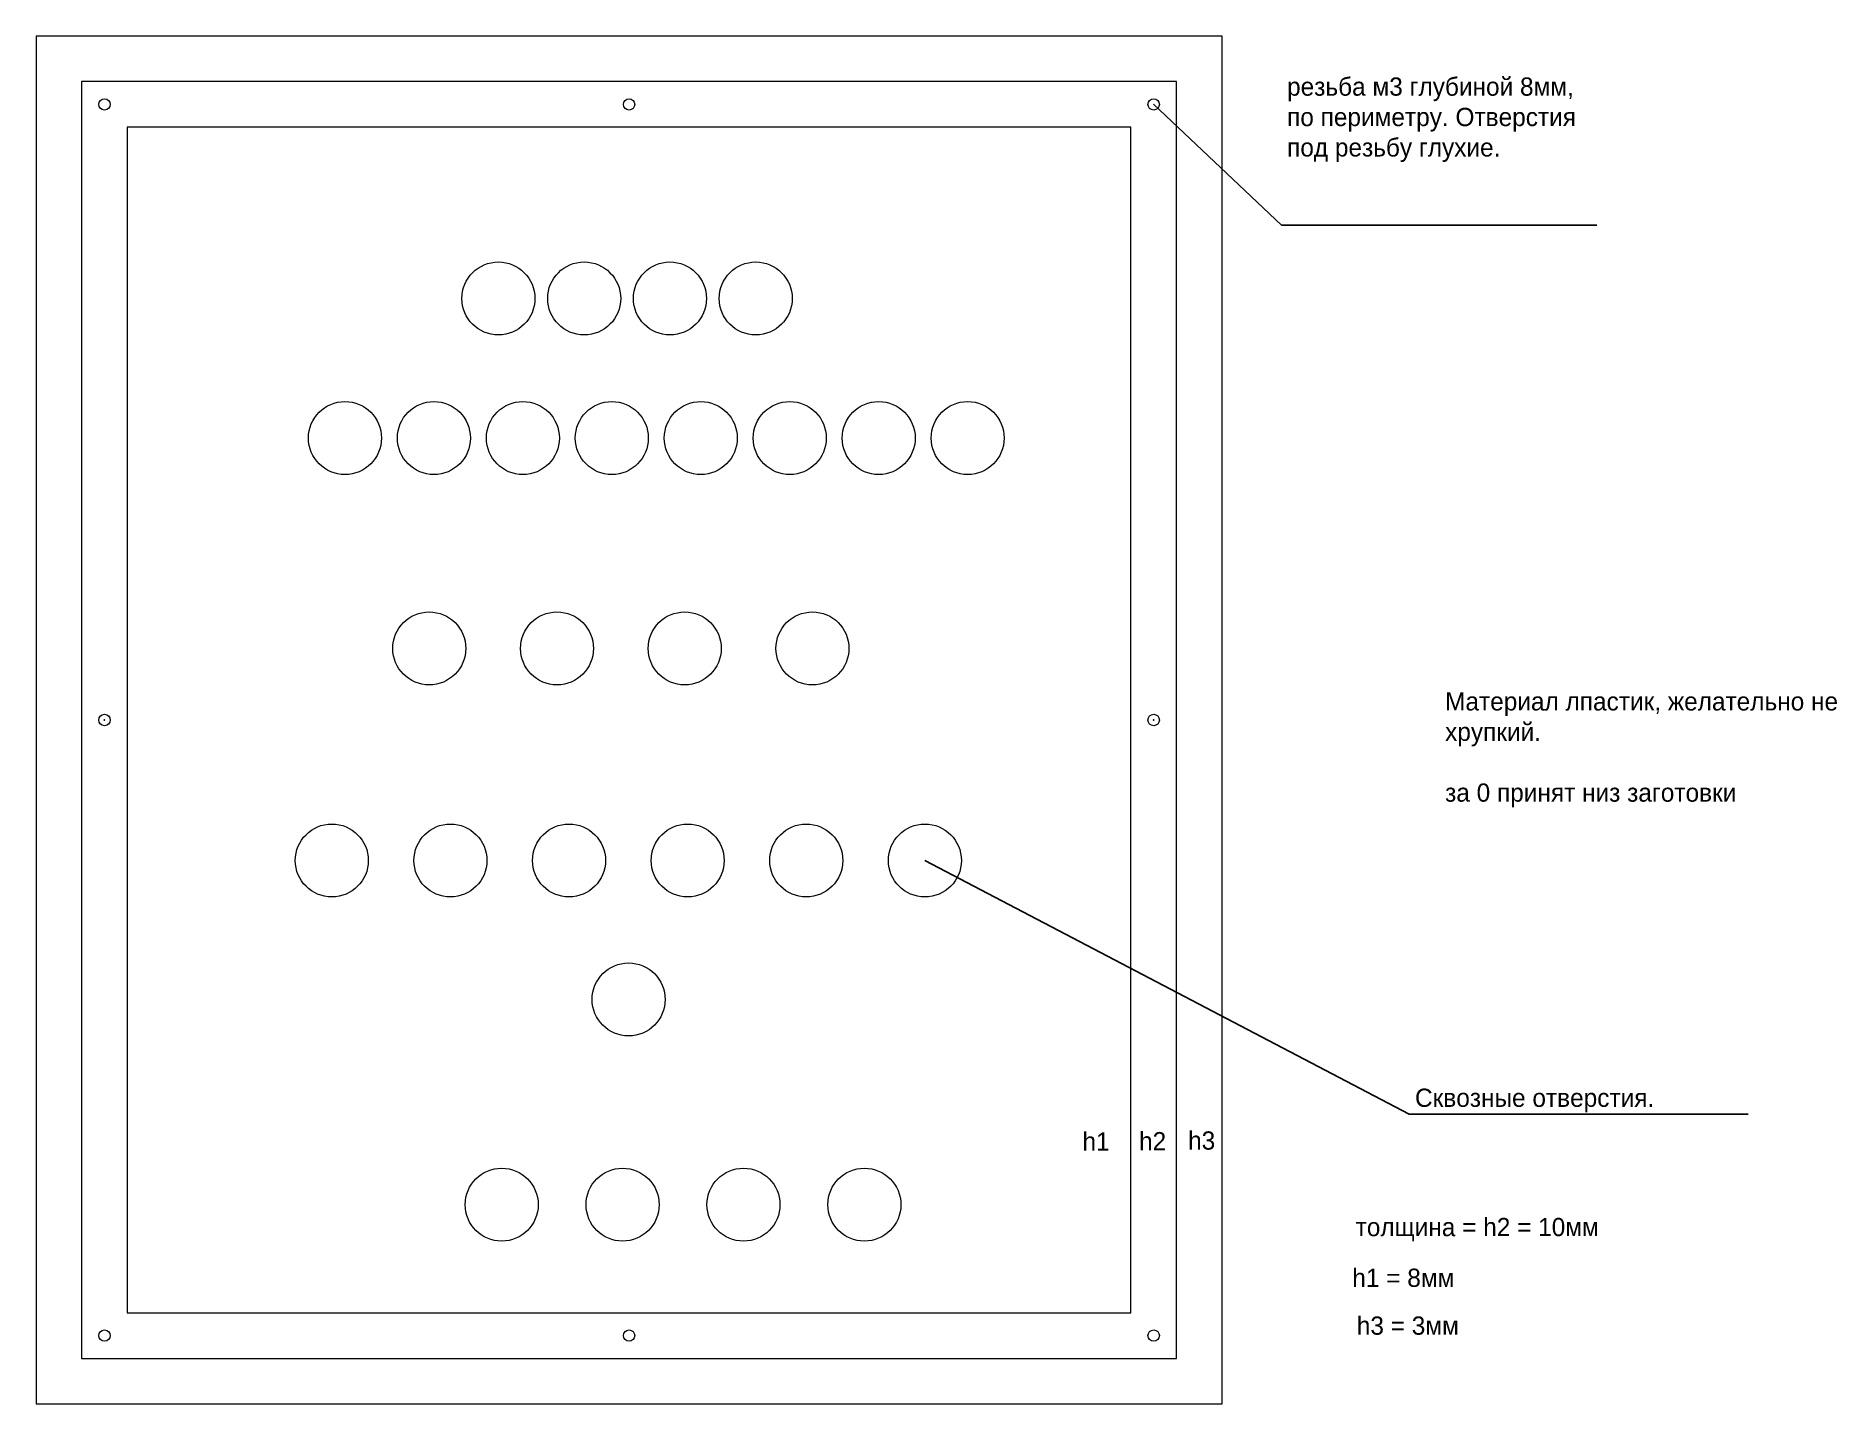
# Model space of a CAD drawing. Header units: millimetres. Extents: x -130 to 265, y -150 to 150.
import ezdxf

# ---------------------------------------------------------------- set-up
doc = ezdxf.new("R2010")
doc.units = ezdxf.units.MM
doc.header["$PDSIZE"] = -1

msp = doc.modelspace()

# ---------------------------------------------------------------- linework, layer by layer
at = {"color": 7, "linetype": 'Continuous', "lineweight": 15}
for p, q in [((-130, 150), (-130, -150)), ((130, 150), (-130, 150)), ((130, -150), (130, 150)), ((-120, 140), (-120, -140)), ((120, 140), (-120, 140)), ((120, -140), (120, 140)), ((110, 130), (-110, 130)), ((-110, 130), (-110, -130)), ((110, -130), (110, 130)), ((-110, -130), (110, -130)), ((-120, -140), (120, -140)), ((-130, -150), (130, -150))]:
    msp.add_line(p, q, dxfattribs=at)
for p, q in [((114.97, 135.03), (143.02, 108.52)), ((143.02, 108.52), (212.17, 108.52)), ((64.84, -30.81), (171.03, -86.45)), ((171.03, -86.45), (245.31, -86.45))]:
    msp.add_line(p, q)
for centre, radius in [((-115, 135), 1.25), ((0, 135), 1.25), ((115, 135), 1.25), ((-28.64, 92.44), 8), ((-9.84, 92.44), 8), ((8.96, 92.44), 8), ((27.76, 92.44), 8), ((-62.28, 61.83), 8), ((-42.78, 61.83), 8), ((-23.28, 61.83), 8), ((-3.78, 61.83), 8), ((15.72, 61.83), 8), ((35.22, 61.83), 8), ((54.72, 61.83), 8), ((74.22, 61.83), 8), ((-43.8, 15.7), 8), ((-15.8, 15.7), 8), ((12.2, 15.7), 8), ((40.2, 15.7), 8), ((-115, 0), 1.25), ((115, 0), 1.25), ((-65.16, -30.81), 8), ((-39.16, -30.81), 8), ((-13.16, -30.81), 8), ((12.84, -30.81), 8), ((38.84, -30.81), 8), ((64.84, -30.81), 8), ((-0.1, -61.28), 8), ((-27.92, -106.28), 8), ((-1.42, -106.28), 8), ((25.08, -106.28), 8), ((51.58, -106.28), 8), ((-115, -135), 1.25), ((0, -135), 1.25), ((115, -135), 1.25)]:
    msp.add_circle(centre, radius, dxfattribs=at)
at = {"color": 7, "linetype": 'Continuous'}
for p in [(-115, 0), (115, 0)]:
    msp.add_point(p, dxfattribs=at)

# ---------------------------------------------------------------- texts
at = {"char_height": 4, "attachment_point": 1}
for s, width, insert in [('резьба м3 глубиной 8мм, по периметру. Отверстия под резьбу глухие.', 67.1779, (144.24, 140.91)), ('Материал лпастик, желательно не хрупкий.\\P\\Pза 0 принят низ заготовки', 99.6159, (178.88, 6.09)), ('Сквозные отверстия.', 99.6159, (172.28, -80.84)), ('h1', 99.6159, (99.38, -90.41)), ('h2', 99.6159, (111.79, -90.37)), ('h3', 99.6159, (122.54, -90.22)), ('толщина = h2 = 10мм', 99.6159, (159.27, -109.19)), ('h1 = 8мм', 99.6159, (158.54, -120.32)), ('h3 = 3мм', 99.6159, (159.52, -130.81))]:
    msp.add_mtext_dynamic_manual_height_columns(s, width=width, gutter_width=20, heights=[0], dxfattribs=dict(at, insert=insert))

doc.saveas('drawing.dxf')
